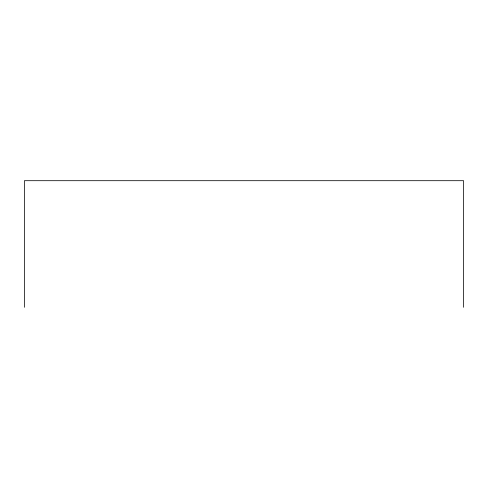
<?xml version="1.0" encoding="UTF-8"?>
<svg xmlns="http://www.w3.org/2000/svg" width="488" height="488" viewBox="0 0 488 488"><rect width="100%" height="100%" fill="white"/><g stroke="black" fill="none" stroke-linecap="round" stroke-linejoin="round"><path stroke-width="0.73" d="M463.6 307.306L463.6 180.694L24.4 180.694L24.4 307.306"/></g></svg>
